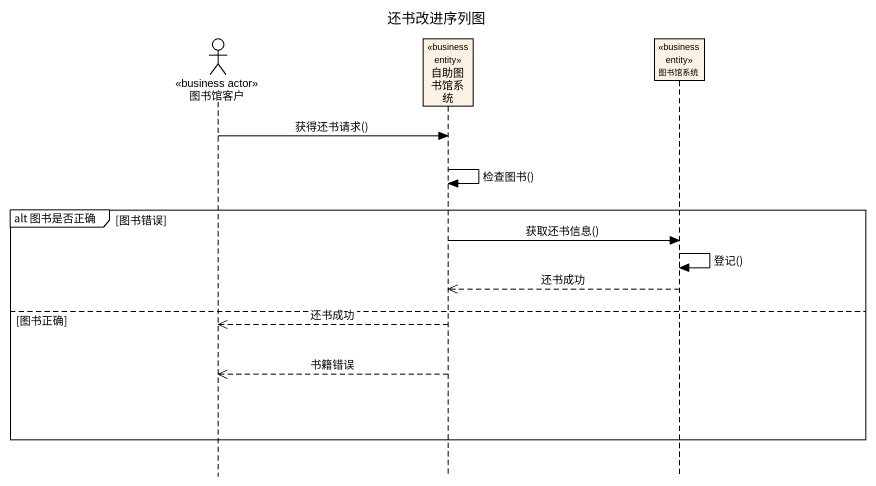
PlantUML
@startuml
title 还书改进序列图
hide footbox
actor 图书馆客户 <<business actor>>
participant 自助图书馆系统 <<business entity>>
participant 图书馆系统 <<business entity>>

图书馆客户 -> 自助图书馆系统 : 获得还书请求()
自助图书馆系统 -> 自助图书馆系统 : 检查图书()
group alt 图书是否正确 [图书错误]
  自助图书馆系统 -> 图书馆系统 : 获取还书信息()
  图书馆系统 -> 图书馆系统 : 登记()
  图书馆系统 -->> 自助图书馆系统 : 还书成功
else 图书正确
  自助图书馆系统 -->> 图书馆客户 : 还书成功
  自助图书馆系统 -->> 图书馆客户 : 书籍错误
end
@enduml
